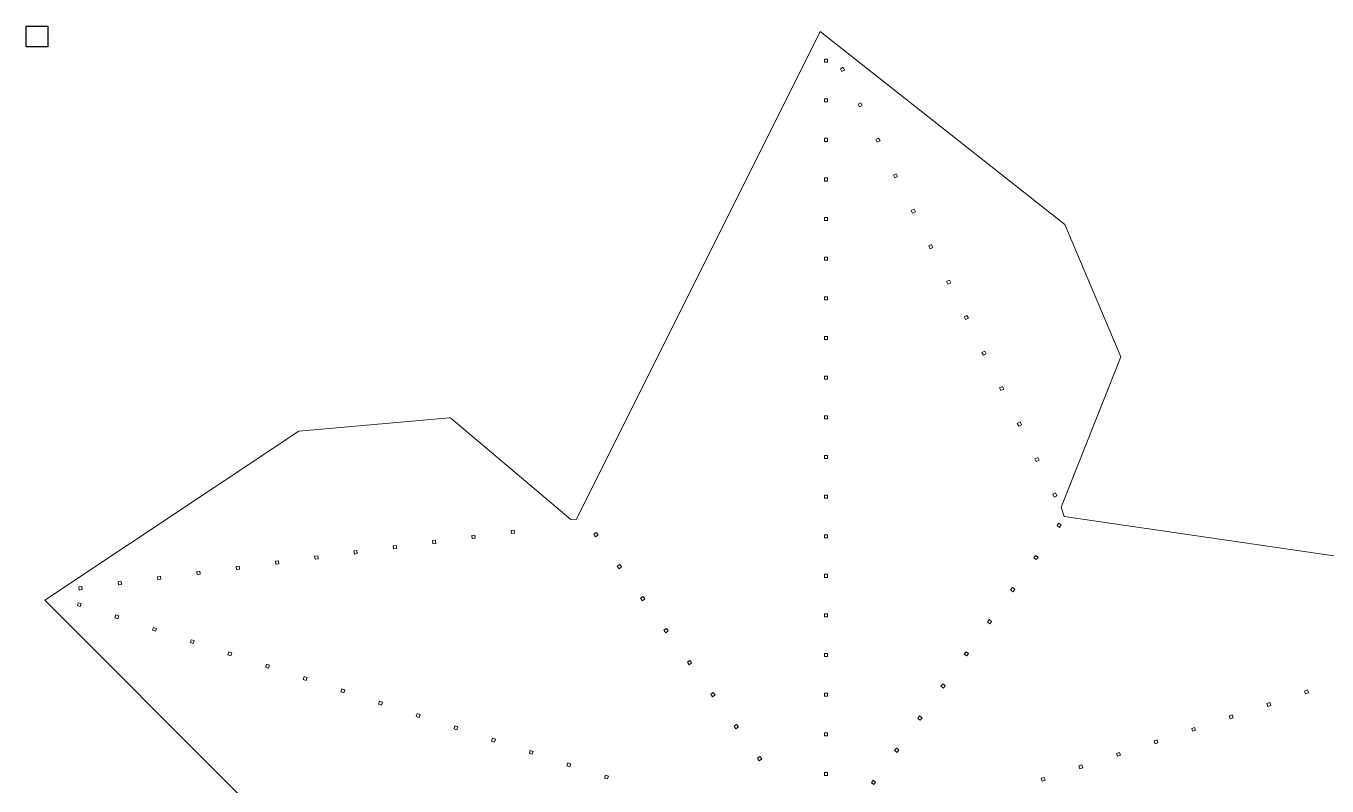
# Model space of a CAD drawing. Header units: centimetres. Extents: x -12.5 to 12.3, y -8.9 to 9.
# Drawn here: x -12.51 to -1.22, y 2.4 to 8.99 of the extents above; entities that cross this region are included whole.
import ezdxf

# ---------------------------------------------------------------- set-up
doc = ezdxf.new("R2010")
doc.units = ezdxf.units.CM
doc.header["$MEASUREMENT"] = 0
doc.header["$XCLIPFRAME"] = 0
doc.layers.add('Layer 1', color=7, linetype='Continuous')
picture_1 = doc.add_image_def('image1.jpg', size_in_pixel=(975, 937))

msp = doc.modelspace()

# ---------------------------------------------------------------- linework, layer by layer
at = {"layer": 'Layer 1', "lineweight": 20}
for points, knots in [([(-5.61609, 8.94336), (-5.61609, 8.94336), (-7.73028, 4.71168), (-7.73028, 4.71168), (-7.73028, 4.71168), (-7.73028, 4.71168), (-7.77989, 4.70755), (-7.77989, 4.70755), (-7.77989, 4.70755), (-7.77989, 4.70755), (-8.82086, 5.58894), (-8.82086, 5.58894), (-8.82086, 5.58894), (-8.82086, 5.58894), (-8.82582, 5.59225), (-8.82582, 5.59225), (-8.82582, 5.59225), (-8.82582, 5.59225), (-8.83161, 5.59225), (-8.83161, 5.59225), (-8.83161, 5.59225), (-8.83161, 5.59225), (-10.1413, 5.47567), (-10.1413, 5.47567), (-10.1413, 5.47567), (-10.1413, 5.47567), (-12.34396, 4.00723), (-12.34396, 4.00723), (-12.34396, 4.00723), (-12.34396, 4.00723), (-9.01517, 0.67265), (-9.01517, 0.67265), (-9.01517, 0.67265), (-9.01517, 0.67265), (-9.03005, 0.5726), (-9.03005, 0.5726), (-9.03005, 0.5726), (-9.03005, 0.5726), (-10.28599, -0.25588), (-10.28599, -0.25588), (-10.28599, -0.25588), (-10.28599, -0.25588), (-10.56546, -1.44899), (-10.56546, -1.44899), (-10.56546, -1.44899), (-10.56546, -1.44899), (-9.85439, -4.0725), (-9.85439, -4.0725), (-9.85439, -4.0725), (-9.85439, -4.0725), (-5.6161, -1.73673), (-5.6161, -1.73673), (-5.6161, -1.73673), (-5.6161, -1.73673), (-5.48712, -1.79378), (-5.48712, -1.79378), (-5.48712, -1.79378), (-5.48712, -1.79378), (-5.51854, -1.83926), (-5.51854, -1.83926), (-5.51854, -1.83926), (-5.51854, -1.83926), (-5.1506, -3.22088), (-5.1506, -3.22088), (-5.1506, -3.22088), (-5.1506, -3.22088), (-5.14812, -3.22584), (-5.14812, -3.22584), (-5.14812, -3.22584), (-5.14812, -3.22584), (-5.14316, -3.22915), (-5.14316, -3.22915), (-5.14316, -3.22915), (-5.14316, -3.22915), (-4.12121, -3.88151), (-4.12121, -3.88151), (-4.12121, -3.88151), (-4.12121, -3.88151), (-1.34805, -3.98734), (-1.34805, -3.98734), (-1.34805, -3.98734), (-1.34805, -3.98734), (-2.17487, 0.69578), (-2.17487, 0.69578), (-2.17487, 0.69578), (-2.17487, 0.69578), (-2.13849, 0.74291), (-2.13849, 0.74291), (-2.13849, 0.74291), (-2.13849, 0.74291), (-0.68659, 0.65775), (-0.68659, 0.65775), (-0.68659, 0.65775), (-0.68659, 0.65775), (0.20969, 1.47217), (0.20969, 1.47217), (0.20969, 1.47217), (0.20969, 1.47217), (1.2027, 4.0502), (1.2027, 4.0502), (1.2027, 4.0502), (1.2027, 4.0502), (-3.49862, 4.73564), (-3.49862, 4.73564), (-3.49862, 4.73564), (-3.49862, 4.73564), (-3.52508, 4.81502), (-3.52508, 4.81502), (-3.52508, 4.81502), (-3.52508, 4.81502), (-3.00501, 6.1214), (-3.00501, 6.1214), (-3.00501, 6.1214), (-3.00501, 6.1214), (-3.49201, 7.2682), (-3.49201, 7.2682), (-3.49201, 7.2682), (-3.49201, 7.2682), (-5.61612, 8.94334), (-5.61612, 8.94334), (-5.61612, 8.94334), (-5.61612, 8.94334), (-5.61609, 8.94336), (-5.61609, 8.94336)], [0, 0, 0, 0, 0.03125, 0.03125, 0.03125, 0.03125, 0.0625, 0.0625, 0.0625, 0.0625, 0.09375, 0.09375, 0.09375, 0.09375, 0.125, 0.125, 0.125, 0.125, 0.15625, 0.15625, 0.15625, 0.15625, 0.1875, 0.1875, 0.1875, 0.1875, 0.21875, 0.21875, 0.21875, 0.21875, 0.25, 0.25, 0.25, 0.25, 0.28125, 0.28125, 0.28125, 0.28125, 0.3125, 0.3125, 0.3125, 0.3125, 0.34375, 0.34375, 0.34375, 0.34375, 0.375, 0.375, 0.375, 0.375, 0.40625, 0.40625, 0.40625, 0.40625, 0.4375, 0.4375, 0.4375, 0.4375, 0.46875, 0.46875, 0.46875, 0.46875, 0.5, 0.5, 0.5, 0.5, 0.53125, 0.53125, 0.53125, 0.53125, 0.5625, 0.5625, 0.5625, 0.5625, 0.59375, 0.59375, 0.59375, 0.59375, 0.625, 0.625, 0.625, 0.625, 0.65625, 0.65625, 0.65625, 0.65625, 0.6875, 0.6875, 0.6875, 0.6875, 0.71875, 0.71875, 0.71875, 0.71875, 0.75, 0.75, 0.75, 0.75, 0.78125, 0.78125, 0.78125, 0.78125, 0.8125, 0.8125, 0.8125, 0.8125, 0.84375, 0.84375, 0.84375, 0.84375, 0.875, 0.875, 0.875, 0.875, 0.90625, 0.90625, 0.90625, 0.90625, 0.9375, 0.9375, 0.9375, 0.9375, 1, 1, 1, 1]), ([(-5.57888, 8.70441), (-5.57888, 8.70441), (-5.55242, 8.70441), (-5.55242, 8.70441), (-5.55242, 8.70441), (-5.55242, 8.70441), (-5.55242, 8.67795), (-5.55242, 8.67795), (-5.55242, 8.67795), (-5.55242, 8.67795), (-5.57888, 8.67795), (-5.57888, 8.67795), (-5.57888, 8.67795), (-5.57888, 8.67795), (-5.57888, 8.70441), (-5.57888, 8.70441)], [0, 0, 0, 0, 0.2, 0.2, 0.2, 0.2, 0.4, 0.4, 0.4, 0.4, 0.6, 0.6, 0.6, 0.6, 1, 1, 1, 1]), ([(-5.41517, 8.63331), (-5.41517, 8.63331), (-5.40359, 8.60933), (-5.40359, 8.60933), (-5.40359, 8.60933), (-5.40359, 8.60933), (-5.42674, 8.59775), (-5.42674, 8.59775), (-5.42674, 8.59775), (-5.42674, 8.59775), (-5.43832, 8.6209), (-5.43832, 8.6209), (-5.43832, 8.6209), (-5.43832, 8.6209), (-5.41517, 8.6333), (-5.41517, 8.6333), (-5.41517, 8.6333), (-5.41517, 8.6333), (-5.41517, 8.63331), (-5.41517, 8.63331)], [0, 0, 0, 0, 0.16666667, 0.16666667, 0.16666667, 0.16666667, 0.33333333, 0.33333333, 0.33333333, 0.33333333, 0.5, 0.5, 0.5, 0.5, 0.66666667, 0.66666667, 0.66666667, 0.66666667, 1, 1, 1, 1]), ([(-5.57888, 8.36045), (-5.57888, 8.36045), (-5.55242, 8.36045), (-5.55242, 8.36045), (-5.55242, 8.36045), (-5.55242, 8.36045), (-5.55242, 8.33399), (-5.55242, 8.33399), (-5.55242, 8.33399), (-5.55242, 8.33399), (-5.57888, 8.33399), (-5.57888, 8.33399), (-5.57888, 8.33399), (-5.57888, 8.33399), (-5.57888, 8.36045), (-5.57888, 8.36045)], [0, 0, 0, 0, 0.2, 0.2, 0.2, 0.2, 0.4, 0.4, 0.4, 0.4, 0.6, 0.6, 0.6, 0.6, 1, 1, 1, 1]), ([(-5.26138, 8.3249), (-5.26138, 8.3249), (-5.2498, 8.30175), (-5.2498, 8.30175), (-5.2498, 8.30175), (-5.2498, 8.30175), (-5.27378, 8.28935), (-5.27378, 8.28935), (-5.27378, 8.28935), (-5.27378, 8.28935), (-5.28536, 8.31333), (-5.28536, 8.31333), (-5.28536, 8.31333), (-5.28536, 8.31333), (-5.26138, 8.32491), (-5.26138, 8.32491), (-5.26138, 8.32491), (-5.26138, 8.32491), (-5.26138, 8.3249), (-5.26138, 8.3249)], [0, 0, 0, 0, 0.16666667, 0.16666667, 0.16666667, 0.16666667, 0.33333333, 0.33333333, 0.33333333, 0.33333333, 0.5, 0.5, 0.5, 0.5, 0.66666667, 0.66666667, 0.66666667, 0.66666667, 1, 1, 1, 1]), ([(-5.57888, 8.0165), (-5.57888, 8.0165), (-5.55242, 8.0165), (-5.55242, 8.0165), (-5.55242, 8.0165), (-5.55242, 8.0165), (-5.55242, 7.99004), (-5.55242, 7.99004), (-5.55242, 7.99004), (-5.55242, 7.99004), (-5.57888, 7.99004), (-5.57888, 7.99004), (-5.57888, 7.99004), (-5.57888, 7.99004), (-5.57888, 8.0165), (-5.57888, 8.0165)], [0, 0, 0, 0, 0.2, 0.2, 0.2, 0.2, 0.4, 0.4, 0.4, 0.4, 0.6, 0.6, 0.6, 0.6, 1, 1, 1, 1]), ([(-5.10842, 8.01732), (-5.10842, 8.01732), (-5.09602, 7.99334), (-5.09602, 7.99334), (-5.09602, 7.99334), (-5.09602, 7.99334), (-5.12, 7.98176), (-5.12, 7.98176), (-5.12, 7.98176), (-5.12, 7.98176), (-5.13158, 8.00574), (-5.13158, 8.00574), (-5.13158, 8.00574), (-5.13158, 8.00574), (-5.10843, 8.01732), (-5.10843, 8.01732), (-5.10843, 8.01732), (-5.10843, 8.01732), (-5.10842, 8.01732), (-5.10842, 8.01732)], [0, 0, 0, 0, 0.16666667, 0.16666667, 0.16666667, 0.16666667, 0.33333333, 0.33333333, 0.33333333, 0.33333333, 0.5, 0.5, 0.5, 0.5, 0.66666667, 0.66666667, 0.66666667, 0.66666667, 1, 1, 1, 1]), ([(-4.95463, 7.70974), (-4.95463, 7.70974), (-4.94305, 7.68576), (-4.94305, 7.68576), (-4.94305, 7.68576), (-4.94305, 7.68576), (-4.9662, 7.67418), (-4.9662, 7.67418), (-4.9662, 7.67418), (-4.9662, 7.67418), (-4.9786, 7.69733), (-4.9786, 7.69733), (-4.9786, 7.69733), (-4.9786, 7.69733), (-4.95462, 7.70973), (-4.95462, 7.70973), (-4.95462, 7.70973), (-4.95462, 7.70973), (-4.95463, 7.70974), (-4.95463, 7.70974)], [0, 0, 0, 0, 0.16666667, 0.16666667, 0.16666667, 0.16666667, 0.33333333, 0.33333333, 0.33333333, 0.33333333, 0.5, 0.5, 0.5, 0.5, 0.66666667, 0.66666667, 0.66666667, 0.66666667, 1, 1, 1, 1]), ([(-5.57888, 7.67254), (-5.57888, 7.67254), (-5.55242, 7.67254), (-5.55242, 7.67254), (-5.55242, 7.67254), (-5.55242, 7.67254), (-5.55242, 7.64608), (-5.55242, 7.64608), (-5.55242, 7.64608), (-5.55242, 7.64608), (-5.57888, 7.64608), (-5.57888, 7.64608), (-5.57888, 7.64608), (-5.57888, 7.64608), (-5.57888, 7.67254), (-5.57888, 7.67254)], [0, 0, 0, 0, 0.2, 0.2, 0.2, 0.2, 0.4, 0.4, 0.4, 0.4, 0.6, 0.6, 0.6, 0.6, 1, 1, 1, 1]), ([(-4.80084, 7.40134), (-4.80084, 7.40134), (-4.78926, 7.37819), (-4.78926, 7.37819), (-4.78926, 7.37819), (-4.78926, 7.37819), (-4.81324, 7.36579), (-4.81324, 7.36579), (-4.81324, 7.36579), (-4.81324, 7.36579), (-4.82482, 7.38977), (-4.82482, 7.38977), (-4.82482, 7.38977), (-4.82482, 7.38977), (-4.80084, 7.40135), (-4.80084, 7.40135), (-4.80084, 7.40135), (-4.80084, 7.40135), (-4.80084, 7.40134), (-4.80084, 7.40134)], [0, 0, 0, 0, 0.16666667, 0.16666667, 0.16666667, 0.16666667, 0.33333333, 0.33333333, 0.33333333, 0.33333333, 0.5, 0.5, 0.5, 0.5, 0.66666667, 0.66666667, 0.66666667, 0.66666667, 1, 1, 1, 1]), ([(-5.57888, 7.32858), (-5.57888, 7.32858), (-5.55242, 7.32858), (-5.55242, 7.32858), (-5.55242, 7.32858), (-5.55242, 7.32858), (-5.55242, 7.30212), (-5.55242, 7.30212), (-5.55242, 7.30212), (-5.55242, 7.30212), (-5.57888, 7.30212), (-5.57888, 7.30212), (-5.57888, 7.30212), (-5.57888, 7.30212), (-5.57888, 7.32858), (-5.57888, 7.32858)], [0, 0, 0, 0, 0.2, 0.2, 0.2, 0.2, 0.4, 0.4, 0.4, 0.4, 0.6, 0.6, 0.6, 0.6, 1, 1, 1, 1]), ([(-4.64788, 7.09376), (-4.64788, 7.09376), (-4.6363, 7.06978), (-4.6363, 7.06978), (-4.6363, 7.06978), (-4.6363, 7.06978), (-4.65945, 7.0582), (-4.65945, 7.0582), (-4.65945, 7.0582), (-4.65945, 7.0582), (-4.67103, 7.08218), (-4.67103, 7.08218), (-4.67103, 7.08218), (-4.67103, 7.08218), (-4.64788, 7.09376), (-4.64788, 7.09376)], [0, 0, 0, 0, 0.2, 0.2, 0.2, 0.2, 0.4, 0.4, 0.4, 0.4, 0.6, 0.6, 0.6, 0.6, 1, 1, 1, 1]), ([(-5.57888, 6.98462), (-5.57888, 6.98462), (-5.55242, 6.98462), (-5.55242, 6.98462), (-5.55242, 6.98462), (-5.55242, 6.98462), (-5.55242, 6.95816), (-5.55242, 6.95816), (-5.55242, 6.95816), (-5.55242, 6.95816), (-5.57888, 6.95816), (-5.57888, 6.95816), (-5.57888, 6.95816), (-5.57888, 6.95816), (-5.57888, 6.98462), (-5.57888, 6.98462)], [0, 0, 0, 0, 0.2, 0.2, 0.2, 0.2, 0.4, 0.4, 0.4, 0.4, 0.6, 0.6, 0.6, 0.6, 1, 1, 1, 1]), ([(-4.49409, 6.78618), (-4.49409, 6.78618), (-4.48251, 6.7622), (-4.48251, 6.7622), (-4.48251, 6.7622), (-4.48251, 6.7622), (-4.50649, 6.75062), (-4.50649, 6.75062), (-4.50649, 6.75062), (-4.50649, 6.75062), (-4.51807, 6.77377), (-4.51807, 6.77377), (-4.51807, 6.77377), (-4.51807, 6.77377), (-4.49409, 6.78617), (-4.49409, 6.78617), (-4.49409, 6.78617), (-4.49409, 6.78617), (-4.49409, 6.78618), (-4.49409, 6.78618)], [0, 0, 0, 0, 0.16666667, 0.16666667, 0.16666667, 0.16666667, 0.33333333, 0.33333333, 0.33333333, 0.33333333, 0.5, 0.5, 0.5, 0.5, 0.66666667, 0.66666667, 0.66666667, 0.66666667, 1, 1, 1, 1]), ([(-5.57888, 6.64066), (-5.57888, 6.64066), (-5.55242, 6.64066), (-5.55242, 6.64066), (-5.55242, 6.64066), (-5.55242, 6.64066), (-5.55242, 6.6142), (-5.55242, 6.6142), (-5.55242, 6.6142), (-5.55242, 6.6142), (-5.57888, 6.6142), (-5.57888, 6.6142), (-5.57888, 6.6142), (-5.57888, 6.6142), (-5.57888, 6.64066), (-5.57888, 6.64066)], [0, 0, 0, 0, 0.2, 0.2, 0.2, 0.2, 0.4, 0.4, 0.4, 0.4, 0.6, 0.6, 0.6, 0.6, 1, 1, 1, 1]), ([(-4.34112, 6.47778), (-4.34112, 6.47778), (-4.32872, 6.45463), (-4.32872, 6.45463), (-4.32872, 6.45463), (-4.32872, 6.45463), (-4.3527, 6.44305), (-4.3527, 6.44305), (-4.3527, 6.44305), (-4.3527, 6.44305), (-4.36428, 6.4662), (-4.36428, 6.4662), (-4.36428, 6.4662), (-4.36428, 6.4662), (-4.34113, 6.47778), (-4.34113, 6.47778), (-4.34113, 6.47778), (-4.34113, 6.47778), (-4.34112, 6.47778), (-4.34112, 6.47778)], [0, 0, 0, 0, 0.16666667, 0.16666667, 0.16666667, 0.16666667, 0.33333333, 0.33333333, 0.33333333, 0.33333333, 0.5, 0.5, 0.5, 0.5, 0.66666667, 0.66666667, 0.66666667, 0.66666667, 1, 1, 1, 1]), ([(-5.57888, 6.2967), (-5.57888, 6.2967), (-5.55242, 6.2967), (-5.55242, 6.2967), (-5.55242, 6.2967), (-5.55242, 6.2967), (-5.55242, 6.27024), (-5.55242, 6.27024), (-5.55242, 6.27024), (-5.55242, 6.27024), (-5.57888, 6.27024), (-5.57888, 6.27024), (-5.57888, 6.27024), (-5.57888, 6.27024), (-5.57888, 6.2967), (-5.57888, 6.2967)], [0, 0, 0, 0, 0.2, 0.2, 0.2, 0.2, 0.4, 0.4, 0.4, 0.4, 0.6, 0.6, 0.6, 0.6, 1, 1, 1, 1]), ([(-4.18734, 6.1702), (-4.18734, 6.1702), (-4.17576, 6.14622), (-4.17576, 6.14622), (-4.17576, 6.14622), (-4.17576, 6.14622), (-4.19891, 6.13464), (-4.19891, 6.13464), (-4.19891, 6.13464), (-4.19891, 6.13464), (-4.21131, 6.15862), (-4.21131, 6.15862), (-4.21131, 6.15862), (-4.21131, 6.15862), (-4.18733, 6.1702), (-4.18733, 6.1702), (-4.18733, 6.1702), (-4.18733, 6.1702), (-4.18734, 6.1702), (-4.18734, 6.1702)], [0, 0, 0, 0, 0.16666667, 0.16666667, 0.16666667, 0.16666667, 0.33333333, 0.33333333, 0.33333333, 0.33333333, 0.5, 0.5, 0.5, 0.5, 0.66666667, 0.66666667, 0.66666667, 0.66666667, 1, 1, 1, 1]), ([(-5.57888, 5.95275), (-5.57888, 5.95275), (-5.55242, 5.95275), (-5.55242, 5.95275), (-5.55242, 5.95275), (-5.55242, 5.95275), (-5.55242, 5.92629), (-5.55242, 5.92629), (-5.55242, 5.92629), (-5.55242, 5.92629), (-5.57888, 5.92629), (-5.57888, 5.92629), (-5.57888, 5.92629), (-5.57888, 5.92629), (-5.57888, 5.95275), (-5.57888, 5.95275)], [0, 0, 0, 0, 0.2, 0.2, 0.2, 0.2, 0.4, 0.4, 0.4, 0.4, 0.6, 0.6, 0.6, 0.6, 1, 1, 1, 1]), ([(-4.03355, 5.86262), (-4.03355, 5.86262), (-4.02197, 5.83864), (-4.02197, 5.83864), (-4.02197, 5.83864), (-4.02197, 5.83864), (-4.04595, 5.82706), (-4.04595, 5.82706), (-4.04595, 5.82706), (-4.04595, 5.82706), (-4.05753, 5.85104), (-4.05753, 5.85104), (-4.05753, 5.85104), (-4.05753, 5.85104), (-4.03355, 5.86262), (-4.03355, 5.86262)], [0, 0, 0, 0, 0.2, 0.2, 0.2, 0.2, 0.4, 0.4, 0.4, 0.4, 0.6, 0.6, 0.6, 0.6, 1, 1, 1, 1]), ([(-5.57888, 5.60879), (-5.57888, 5.60879), (-5.55242, 5.60879), (-5.55242, 5.60879), (-5.55242, 5.60879), (-5.55242, 5.60879), (-5.55242, 5.58233), (-5.55242, 5.58233), (-5.55242, 5.58233), (-5.55242, 5.58233), (-5.57888, 5.58233), (-5.57888, 5.58233), (-5.57888, 5.58233), (-5.57888, 5.58233), (-5.57888, 5.60879), (-5.57888, 5.60879)], [0, 0, 0, 0, 0.2, 0.2, 0.2, 0.2, 0.4, 0.4, 0.4, 0.4, 0.6, 0.6, 0.6, 0.6, 1, 1, 1, 1]), ([(-3.88058, 5.55504), (-3.88058, 5.55504), (-3.869, 5.53106), (-3.869, 5.53106), (-3.869, 5.53106), (-3.869, 5.53106), (-3.89215, 5.51948), (-3.89215, 5.51948), (-3.89215, 5.51948), (-3.89215, 5.51948), (-3.90455, 5.54263), (-3.90455, 5.54263), (-3.90455, 5.54263), (-3.90455, 5.54263), (-3.88057, 5.55503), (-3.88057, 5.55503), (-3.88057, 5.55503), (-3.88057, 5.55503), (-3.88058, 5.55504), (-3.88058, 5.55504)], [0, 0, 0, 0, 0.16666667, 0.16666667, 0.16666667, 0.16666667, 0.33333333, 0.33333333, 0.33333333, 0.33333333, 0.5, 0.5, 0.5, 0.5, 0.66666667, 0.66666667, 0.66666667, 0.66666667, 1, 1, 1, 1]), ([(-5.57888, 5.26483), (-5.57888, 5.26483), (-5.55242, 5.26483), (-5.55242, 5.26483), (-5.55242, 5.26483), (-5.55242, 5.26483), (-5.55242, 5.23837), (-5.55242, 5.23837), (-5.55242, 5.23837), (-5.55242, 5.23837), (-5.57888, 5.23837), (-5.57888, 5.23837), (-5.57888, 5.23837), (-5.57888, 5.23837), (-5.57888, 5.26483), (-5.57888, 5.26483)], [0, 0, 0, 0, 0.2, 0.2, 0.2, 0.2, 0.4, 0.4, 0.4, 0.4, 0.6, 0.6, 0.6, 0.6, 1, 1, 1, 1]), ([(-3.7268, 5.24664), (-3.7268, 5.24664), (-3.71522, 5.22349), (-3.71522, 5.22349), (-3.71522, 5.22349), (-3.71522, 5.22349), (-3.7392, 5.21109), (-3.7392, 5.21109), (-3.7392, 5.21109), (-3.7392, 5.21109), (-3.75078, 5.23507), (-3.75078, 5.23507), (-3.75078, 5.23507), (-3.75078, 5.23507), (-3.7268, 5.24665), (-3.7268, 5.24665), (-3.7268, 5.24665), (-3.7268, 5.24665), (-3.7268, 5.24664), (-3.7268, 5.24664)], [0, 0, 0, 0, 0.16666667, 0.16666667, 0.16666667, 0.16666667, 0.33333333, 0.33333333, 0.33333333, 0.33333333, 0.5, 0.5, 0.5, 0.5, 0.66666667, 0.66666667, 0.66666667, 0.66666667, 1, 1, 1, 1]), ([(-5.57888, 4.92087), (-5.57888, 4.92087), (-5.55242, 4.92087), (-5.55242, 4.92087), (-5.55242, 4.92087), (-5.55242, 4.92087), (-5.55242, 4.89441), (-5.55242, 4.89441), (-5.55242, 4.89441), (-5.55242, 4.89441), (-5.57888, 4.89441), (-5.57888, 4.89441), (-5.57888, 4.89441), (-5.57888, 4.89441), (-5.57888, 4.92087), (-5.57888, 4.92087)], [0, 0, 0, 0, 0.2, 0.2, 0.2, 0.2, 0.4, 0.4, 0.4, 0.4, 0.6, 0.6, 0.6, 0.6, 1, 1, 1, 1]), ([(-3.57383, 4.93906), (-3.57383, 4.93906), (-3.56143, 4.91508), (-3.56143, 4.91508), (-3.56143, 4.91508), (-3.56143, 4.91508), (-3.58541, 4.9035), (-3.58541, 4.9035), (-3.58541, 4.9035), (-3.58541, 4.9035), (-3.59699, 4.92748), (-3.59699, 4.92748), (-3.59699, 4.92748), (-3.59699, 4.92748), (-3.57384, 4.93906), (-3.57384, 4.93906), (-3.57384, 4.93906), (-3.57384, 4.93906), (-3.57383, 4.93906), (-3.57383, 4.93906)], [0, 0, 0, 0, 0.16666667, 0.16666667, 0.16666667, 0.16666667, 0.33333333, 0.33333333, 0.33333333, 0.33333333, 0.5, 0.5, 0.5, 0.5, 0.66666667, 0.66666667, 0.66666667, 0.66666667, 1, 1, 1, 1]), ([(-3.54407, 4.67613), (-3.54407, 4.67613), (-3.52257, 4.66125), (-3.52257, 4.66125), (-3.52257, 4.66125), (-3.52257, 4.66125), (-3.53828, 4.63975), (-3.53828, 4.63975), (-3.53828, 4.63975), (-3.53828, 4.63975), (-3.55978, 4.65546), (-3.55978, 4.65546), (-3.55978, 4.65546), (-3.55978, 4.65546), (-3.54407, 4.67613), (-3.54407, 4.67613)], [0, 0, 0, 0, 0.2, 0.2, 0.2, 0.2, 0.4, 0.4, 0.4, 0.4, 0.6, 0.6, 0.6, 0.6, 1, 1, 1, 1]), ([(-8.95397, 4.52813), (-8.95397, 4.52813), (-8.95066, 4.50167), (-8.95066, 4.50167), (-8.95066, 4.50167), (-8.95066, 4.50167), (-8.97629, 4.49836), (-8.97629, 4.49836), (-8.97629, 4.49836), (-8.97629, 4.49836), (-8.9796, 4.52482), (-8.9796, 4.52482), (-8.9796, 4.52482), (-8.9796, 4.52482), (-8.95397, 4.52813), (-8.95397, 4.52813)], [0, 0, 0, 0, 0.2, 0.2, 0.2, 0.2, 0.4, 0.4, 0.4, 0.4, 0.6, 0.6, 0.6, 0.6, 1, 1, 1, 1]), ([(-8.61249, 4.57278), (-8.61249, 4.57278), (-8.60918, 4.54632), (-8.60918, 4.54632), (-8.60918, 4.54632), (-8.60918, 4.54632), (-8.63564, 4.54301), (-8.63564, 4.54301), (-8.63564, 4.54301), (-8.63564, 4.54301), (-8.63895, 4.56947), (-8.63895, 4.56947), (-8.63895, 4.56947), (-8.63895, 4.56947), (-8.61249, 4.57278), (-8.61249, 4.57278)], [0, 0, 0, 0, 0.2, 0.2, 0.2, 0.2, 0.4, 0.4, 0.4, 0.4, 0.6, 0.6, 0.6, 0.6, 1, 1, 1, 1]), ([(-8.27184, 4.61743), (-8.27184, 4.61743), (-8.26853, 4.59097), (-8.26853, 4.59097), (-8.26853, 4.59097), (-8.26853, 4.59097), (-8.29416, 4.58766), (-8.29416, 4.58766), (-8.29416, 4.58766), (-8.29416, 4.58766), (-8.29747, 4.61412), (-8.29747, 4.61412), (-8.29747, 4.61412), (-8.29747, 4.61412), (-8.27184, 4.61743), (-8.27184, 4.61743)], [0, 0, 0, 0, 0.2, 0.2, 0.2, 0.2, 0.4, 0.4, 0.4, 0.4, 0.6, 0.6, 0.6, 0.6, 1, 1, 1, 1]), ([(-7.55829, 4.59676), (-7.55829, 4.59676), (-7.54258, 4.57526), (-7.54258, 4.57526), (-7.54258, 4.57526), (-7.54258, 4.57526), (-7.56408, 4.55955), (-7.56408, 4.55955), (-7.56408, 4.55955), (-7.56408, 4.55955), (-7.57979, 4.58105), (-7.57979, 4.58105), (-7.57979, 4.58105), (-7.57979, 4.58105), (-7.55829, 4.59676), (-7.55829, 4.59676)], [0, 0, 0, 0, 0.2, 0.2, 0.2, 0.2, 0.4, 0.4, 0.4, 0.4, 0.6, 0.6, 0.6, 0.6, 1, 1, 1, 1]), ([(-5.57888, 4.57691), (-5.57888, 4.57691), (-5.55242, 4.57691), (-5.55242, 4.57691), (-5.55242, 4.57691), (-5.55242, 4.57691), (-5.55242, 4.55045), (-5.55242, 4.55045), (-5.55242, 4.55045), (-5.55242, 4.55045), (-5.57888, 4.55045), (-5.57888, 4.55045), (-5.57888, 4.55045), (-5.57888, 4.55045), (-5.57888, 4.57691), (-5.57888, 4.57691)], [0, 0, 0, 0, 0.2, 0.2, 0.2, 0.2, 0.4, 0.4, 0.4, 0.4, 0.6, 0.6, 0.6, 0.6, 1, 1, 1, 1]), ([(-9.6361, 4.43883), (-9.6361, 4.43883), (-9.63279, 4.41237), (-9.63279, 4.41237), (-9.63279, 4.41237), (-9.63279, 4.41237), (-9.65842, 4.40906), (-9.65842, 4.40906), (-9.65842, 4.40906), (-9.65842, 4.40906), (-9.66173, 4.43552), (-9.66173, 4.43552), (-9.66173, 4.43552), (-9.66173, 4.43552), (-9.6361, 4.43883), (-9.6361, 4.43883)], [0, 0, 0, 0, 0.2, 0.2, 0.2, 0.2, 0.4, 0.4, 0.4, 0.4, 0.6, 0.6, 0.6, 0.6, 1, 1, 1, 1]), ([(-9.29462, 4.48348), (-9.29462, 4.48348), (-9.29131, 4.45702), (-9.29131, 4.45702), (-9.29131, 4.45702), (-9.29131, 4.45702), (-9.31777, 4.45371), (-9.31777, 4.45371), (-9.31777, 4.45371), (-9.31777, 4.45371), (-9.32108, 4.48017), (-9.32108, 4.48017), (-9.32108, 4.48017), (-9.32108, 4.48017), (-9.29462, 4.48348), (-9.29462, 4.48348)], [0, 0, 0, 0, 0.2, 0.2, 0.2, 0.2, 0.4, 0.4, 0.4, 0.4, 0.6, 0.6, 0.6, 0.6, 1, 1, 1, 1]), ([(-10.65888, 4.30489), (-10.65888, 4.30489), (-10.65557, 4.27843), (-10.65557, 4.27843), (-10.65557, 4.27843), (-10.65557, 4.27843), (-10.68203, 4.27512), (-10.68203, 4.27512), (-10.68203, 4.27512), (-10.68203, 4.27512), (-10.68534, 4.30158), (-10.68534, 4.30158), (-10.68534, 4.30158), (-10.68534, 4.30158), (-10.65888, 4.30489), (-10.65888, 4.30489)], [0, 0, 0, 0, 0.2, 0.2, 0.2, 0.2, 0.4, 0.4, 0.4, 0.4, 0.6, 0.6, 0.6, 0.6, 1, 1, 1, 1]), ([(-10.31823, 4.34954), (-10.31823, 4.34954), (-10.3141, 4.32308), (-10.3141, 4.32308), (-10.3141, 4.32308), (-10.3141, 4.32308), (-10.34056, 4.31977), (-10.34056, 4.31977), (-10.34056, 4.31977), (-10.34056, 4.31977), (-10.34387, 4.34623), (-10.34387, 4.34623), (-10.34387, 4.34623), (-10.34387, 4.34623), (-10.31824, 4.34954), (-10.31824, 4.34954), (-10.31824, 4.34954), (-10.31824, 4.34954), (-10.31823, 4.34954), (-10.31823, 4.34954)], [0, 0, 0, 0, 0.16666667, 0.16666667, 0.16666667, 0.16666667, 0.33333333, 0.33333333, 0.33333333, 0.33333333, 0.5, 0.5, 0.5, 0.5, 0.66666667, 0.66666667, 0.66666667, 0.66666667, 1, 1, 1, 1]), ([(-9.97675, 4.39418), (-9.97675, 4.39418), (-9.97344, 4.36772), (-9.97344, 4.36772), (-9.97344, 4.36772), (-9.97344, 4.36772), (-9.9999, 4.36441), (-9.9999, 4.36441), (-9.9999, 4.36441), (-9.9999, 4.36441), (-10.00321, 4.39087), (-10.00321, 4.39087), (-10.00321, 4.39087), (-10.00321, 4.39087), (-9.97675, 4.39418), (-9.97675, 4.39418)], [0, 0, 0, 0, 0.2, 0.2, 0.2, 0.2, 0.4, 0.4, 0.4, 0.4, 0.6, 0.6, 0.6, 0.6, 1, 1, 1, 1]), ([(-7.35572, 4.31894), (-7.35572, 4.31894), (-7.34001, 4.29744), (-7.34001, 4.29744), (-7.34001, 4.29744), (-7.34001, 4.29744), (-7.36151, 4.28173), (-7.36151, 4.28173), (-7.36151, 4.28173), (-7.36151, 4.28173), (-7.37639, 4.30323), (-7.37639, 4.30323), (-7.37639, 4.30323), (-7.37639, 4.30323), (-7.35572, 4.31894), (-7.35572, 4.31894)], [0, 0, 0, 0, 0.2, 0.2, 0.2, 0.2, 0.4, 0.4, 0.4, 0.4, 0.6, 0.6, 0.6, 0.6, 1, 1, 1, 1]), ([(-3.74499, 4.39749), (-3.74499, 4.39749), (-3.72349, 4.38261), (-3.72349, 4.38261), (-3.72349, 4.38261), (-3.72349, 4.38261), (-3.7392, 4.36111), (-3.7392, 4.36111), (-3.7392, 4.36111), (-3.7392, 4.36111), (-3.7607, 4.37599), (-3.7607, 4.37599), (-3.7607, 4.37599), (-3.7607, 4.37599), (-3.74499, 4.39749), (-3.74499, 4.39749)], [0, 0, 0, 0, 0.2, 0.2, 0.2, 0.2, 0.4, 0.4, 0.4, 0.4, 0.6, 0.6, 0.6, 0.6, 1, 1, 1, 1]), ([(-11.34101, 4.21559), (-11.34101, 4.21559), (-11.3377, 4.18996), (-11.3377, 4.18996), (-11.3377, 4.18996), (-11.3377, 4.18996), (-11.36416, 4.18583), (-11.36416, 4.18583), (-11.36416, 4.18583), (-11.36416, 4.18583), (-11.36747, 4.21229), (-11.36747, 4.21229), (-11.36747, 4.21229), (-11.36747, 4.21229), (-11.34101, 4.2156), (-11.34101, 4.2156), (-11.34101, 4.2156), (-11.34101, 4.2156), (-11.34101, 4.21559), (-11.34101, 4.21559)], [0, 0, 0, 0, 0.16666667, 0.16666667, 0.16666667, 0.16666667, 0.33333333, 0.33333333, 0.33333333, 0.33333333, 0.5, 0.5, 0.5, 0.5, 0.66666667, 0.66666667, 0.66666667, 0.66666667, 1, 1, 1, 1]), ([(-11.00036, 4.26024), (-11.00036, 4.26024), (-10.99623, 4.23378), (-10.99623, 4.23378), (-10.99623, 4.23378), (-10.99623, 4.23378), (-11.02269, 4.23047), (-11.02269, 4.23047), (-11.02269, 4.23047), (-11.02269, 4.23047), (-11.026, 4.25693), (-11.026, 4.25693), (-11.026, 4.25693), (-11.026, 4.25693), (-11.00037, 4.26024), (-11.00037, 4.26024), (-11.00037, 4.26024), (-11.00037, 4.26024), (-11.00036, 4.26024), (-11.00036, 4.26024)], [0, 0, 0, 0, 0.16666667, 0.16666667, 0.16666667, 0.16666667, 0.33333333, 0.33333333, 0.33333333, 0.33333333, 0.5, 0.5, 0.5, 0.5, 0.66666667, 0.66666667, 0.66666667, 0.66666667, 1, 1, 1, 1]), ([(-5.57888, 4.23295), (-5.57888, 4.23295), (-5.55242, 4.23295), (-5.55242, 4.23295), (-5.55242, 4.23295), (-5.55242, 4.23295), (-5.55242, 4.20649), (-5.55242, 4.20649), (-5.55242, 4.20649), (-5.55242, 4.20649), (-5.57888, 4.20649), (-5.57888, 4.20649), (-5.57888, 4.20649), (-5.57888, 4.20649), (-5.57888, 4.23295), (-5.57888, 4.23295)], [0, 0, 0, 0, 0.2, 0.2, 0.2, 0.2, 0.4, 0.4, 0.4, 0.4, 0.6, 0.6, 0.6, 0.6, 1, 1, 1, 1]), ([(-12.02314, 4.12629), (-12.02314, 4.12629), (-12.01983, 4.10066), (-12.01983, 4.10066), (-12.01983, 4.10066), (-12.01983, 4.10066), (-12.04629, 4.09653), (-12.04629, 4.09653), (-12.04629, 4.09653), (-12.04629, 4.09653), (-12.0496, 4.12299), (-12.0496, 4.12299), (-12.0496, 4.12299), (-12.0496, 4.12299), (-12.02314, 4.1263), (-12.02314, 4.1263), (-12.02314, 4.1263), (-12.02314, 4.1263), (-12.02314, 4.12629), (-12.02314, 4.12629)], [0, 0, 0, 0, 0.16666667, 0.16666667, 0.16666667, 0.16666667, 0.33333333, 0.33333333, 0.33333333, 0.33333333, 0.5, 0.5, 0.5, 0.5, 0.66666667, 0.66666667, 0.66666667, 0.66666667, 1, 1, 1, 1]), ([(-11.68249, 4.17094), (-11.68249, 4.17094), (-11.67836, 4.14531), (-11.67836, 4.14531), (-11.67836, 4.14531), (-11.67836, 4.14531), (-11.70482, 4.14118), (-11.70482, 4.14118), (-11.70482, 4.14118), (-11.70482, 4.14118), (-11.70813, 4.16764), (-11.70813, 4.16764), (-11.70813, 4.16764), (-11.70813, 4.16764), (-11.6825, 4.17095), (-11.6825, 4.17095), (-11.6825, 4.17095), (-11.6825, 4.17095), (-11.68249, 4.17094), (-11.68249, 4.17094)], [0, 0, 0, 0, 0.16666667, 0.16666667, 0.16666667, 0.16666667, 0.33333333, 0.33333333, 0.33333333, 0.33333333, 0.5, 0.5, 0.5, 0.5, 0.66666667, 0.66666667, 0.66666667, 0.66666667, 1, 1, 1, 1]), ([(-3.94673, 4.11885), (-3.94673, 4.11885), (-3.92523, 4.10314), (-3.92523, 4.10314), (-3.92523, 4.10314), (-3.92523, 4.10314), (-3.94094, 4.08164), (-3.94094, 4.08164), (-3.94094, 4.08164), (-3.94094, 4.08164), (-3.96244, 4.09735), (-3.96244, 4.09735), (-3.96244, 4.09735), (-3.96244, 4.09735), (-3.94673, 4.11885), (-3.94673, 4.11885)], [0, 0, 0, 0, 0.2, 0.2, 0.2, 0.2, 0.4, 0.4, 0.4, 0.4, 0.6, 0.6, 0.6, 0.6, 1, 1, 1, 1]), ([(-12.05456, 3.98656), (-12.05456, 3.98656), (-12.02976, 3.97829), (-12.02976, 3.97829), (-12.02976, 3.97829), (-12.02976, 3.97829), (-12.03803, 3.95349), (-12.03803, 3.95349), (-12.03803, 3.95349), (-12.03803, 3.95349), (-12.06283, 3.96093), (-12.06283, 3.96093), (-12.06283, 3.96093), (-12.06283, 3.96093), (-12.05456, 3.98656), (-12.05456, 3.98656)], [0, 0, 0, 0, 0.2, 0.2, 0.2, 0.2, 0.4, 0.4, 0.4, 0.4, 0.6, 0.6, 0.6, 0.6, 1, 1, 1, 1]), ([(-7.15232, 4.04113), (-7.15232, 4.04113), (-7.13661, 4.01963), (-7.13661, 4.01963), (-7.13661, 4.01963), (-7.13661, 4.01963), (-7.15811, 4.00392), (-7.15811, 4.00392), (-7.15811, 4.00392), (-7.15811, 4.00392), (-7.17382, 4.02542), (-7.17382, 4.02542), (-7.17382, 4.02542), (-7.17382, 4.02542), (-7.15232, 4.04113), (-7.15232, 4.04113)], [0, 0, 0, 0, 0.2, 0.2, 0.2, 0.2, 0.4, 0.4, 0.4, 0.4, 0.6, 0.6, 0.6, 0.6, 1, 1, 1, 1]), ([(-11.72796, 3.8799), (-11.72796, 3.8799), (-11.70316, 3.87163), (-11.70316, 3.87163), (-11.70316, 3.87163), (-11.70316, 3.87163), (-11.71143, 3.846), (-11.71143, 3.846), (-11.71143, 3.846), (-11.71143, 3.846), (-11.73623, 3.85427), (-11.73623, 3.85427), (-11.73623, 3.85427), (-11.73623, 3.85427), (-11.72796, 3.8799), (-11.72796, 3.8799)], [0, 0, 0, 0, 0.2, 0.2, 0.2, 0.2, 0.4, 0.4, 0.4, 0.4, 0.6, 0.6, 0.6, 0.6, 1, 1, 1, 1]), ([(-5.57888, 3.889), (-5.57888, 3.889), (-5.55242, 3.889), (-5.55242, 3.889), (-5.55242, 3.889), (-5.55242, 3.889), (-5.55242, 3.86254), (-5.55242, 3.86254), (-5.55242, 3.86254), (-5.55242, 3.86254), (-5.57888, 3.86254), (-5.57888, 3.86254), (-5.57888, 3.86254), (-5.57888, 3.86254), (-5.57888, 3.889), (-5.57888, 3.889)], [0, 0, 0, 0, 0.2, 0.2, 0.2, 0.2, 0.4, 0.4, 0.4, 0.4, 0.6, 0.6, 0.6, 0.6, 1, 1, 1, 1]), ([(-4.14848, 3.84021), (-4.14848, 3.84021), (-4.12698, 3.8245), (-4.12698, 3.8245), (-4.12698, 3.8245), (-4.12698, 3.8245), (-4.14269, 3.803), (-4.14269, 3.803), (-4.14269, 3.803), (-4.14269, 3.803), (-4.16336, 3.81871), (-4.16336, 3.81871), (-4.16336, 3.81871), (-4.16336, 3.81871), (-4.14848, 3.84021), (-4.14848, 3.84021)], [0, 0, 0, 0, 0.2, 0.2, 0.2, 0.2, 0.4, 0.4, 0.4, 0.4, 0.6, 0.6, 0.6, 0.6, 1, 1, 1, 1]), ([(-11.40137, 3.77241), (-11.40137, 3.77241), (-11.37574, 3.76414), (-11.37574, 3.76414), (-11.37574, 3.76414), (-11.37574, 3.76414), (-11.38401, 3.73934), (-11.38401, 3.73934), (-11.38401, 3.73934), (-11.38401, 3.73934), (-11.40964, 3.74761), (-11.40964, 3.74761), (-11.40964, 3.74761), (-11.40964, 3.74761), (-11.40137, 3.77241), (-11.40137, 3.77241)], [0, 0, 0, 0, 0.2, 0.2, 0.2, 0.2, 0.4, 0.4, 0.4, 0.4, 0.6, 0.6, 0.6, 0.6, 1, 1, 1, 1]), ([(-6.94975, 3.76332), (-6.94975, 3.76332), (-6.93404, 3.74182), (-6.93404, 3.74182), (-6.93404, 3.74182), (-6.93404, 3.74182), (-6.95554, 3.72611), (-6.95554, 3.72611), (-6.95554, 3.72611), (-6.95554, 3.72611), (-6.97125, 3.74761), (-6.97125, 3.74761), (-6.97125, 3.74761), (-6.97125, 3.74761), (-6.94975, 3.76332), (-6.94975, 3.76332)], [0, 0, 0, 0, 0.2, 0.2, 0.2, 0.2, 0.4, 0.4, 0.4, 0.4, 0.6, 0.6, 0.6, 0.6, 1, 1, 1, 1]), ([(-11.07394, 3.66575), (-11.07394, 3.66575), (-11.04914, 3.65748), (-11.04914, 3.65748), (-11.04914, 3.65748), (-11.04914, 3.65748), (-11.05741, 3.63268), (-11.05741, 3.63268), (-11.05741, 3.63268), (-11.05741, 3.63268), (-11.08221, 3.64095), (-11.08221, 3.64095), (-11.08221, 3.64095), (-11.08221, 3.64095), (-11.07394, 3.66575), (-11.07394, 3.66575)], [0, 0, 0, 0, 0.2, 0.2, 0.2, 0.2, 0.4, 0.4, 0.4, 0.4, 0.6, 0.6, 0.6, 0.6, 1, 1, 1, 1]), ([(-10.74735, 3.5591), (-10.74735, 3.5591), (-10.72172, 3.55083), (-10.72172, 3.55083), (-10.72172, 3.55083), (-10.72172, 3.55083), (-10.72999, 3.52603), (-10.72999, 3.52603), (-10.72999, 3.52603), (-10.72999, 3.52603), (-10.75562, 3.53347), (-10.75562, 3.53347), (-10.75562, 3.53347), (-10.75562, 3.53347), (-10.74735, 3.5591), (-10.74735, 3.5591)], [0, 0, 0, 0, 0.2, 0.2, 0.2, 0.2, 0.4, 0.4, 0.4, 0.4, 0.6, 0.6, 0.6, 0.6, 1, 1, 1, 1]), ([(-5.57888, 3.54504), (-5.57888, 3.54504), (-5.55242, 3.54504), (-5.55242, 3.54504), (-5.55242, 3.54504), (-5.55242, 3.54504), (-5.55242, 3.51858), (-5.55242, 3.51858), (-5.55242, 3.51858), (-5.55242, 3.51858), (-5.57888, 3.51858), (-5.57888, 3.51858), (-5.57888, 3.51858), (-5.57888, 3.51858), (-5.57888, 3.54504), (-5.57888, 3.54504)], [0, 0, 0, 0, 0.2, 0.2, 0.2, 0.2, 0.4, 0.4, 0.4, 0.4, 0.6, 0.6, 0.6, 0.6, 1, 1, 1, 1]), ([(-4.34939, 3.56158), (-4.34939, 3.56158), (-4.32789, 3.54587), (-4.32789, 3.54587), (-4.32789, 3.54587), (-4.32789, 3.54587), (-4.3436, 3.52437), (-4.3436, 3.52437), (-4.3436, 3.52437), (-4.3436, 3.52437), (-4.3651, 3.54008), (-4.3651, 3.54008), (-4.3651, 3.54008), (-4.3651, 3.54008), (-4.34939, 3.56158), (-4.34939, 3.56158)], [0, 0, 0, 0, 0.2, 0.2, 0.2, 0.2, 0.4, 0.4, 0.4, 0.4, 0.6, 0.6, 0.6, 0.6, 1, 1, 1, 1]), ([(-10.41993, 3.45244), (-10.41993, 3.45244), (-10.39513, 3.44417), (-10.39513, 3.44417), (-10.39513, 3.44417), (-10.39513, 3.44417), (-10.4034, 3.41854), (-10.4034, 3.41854), (-10.4034, 3.41854), (-10.4034, 3.41854), (-10.4282, 3.42681), (-10.4282, 3.42681), (-10.4282, 3.42681), (-10.4282, 3.42681), (-10.41993, 3.45244), (-10.41993, 3.45244)], [0, 0, 0, 0, 0.2, 0.2, 0.2, 0.2, 0.4, 0.4, 0.4, 0.4, 0.6, 0.6, 0.6, 0.6, 1, 1, 1, 1]), ([(-6.74635, 3.48551), (-6.74635, 3.48551), (-6.73147, 3.46401), (-6.73147, 3.46401), (-6.73147, 3.46401), (-6.73147, 3.46401), (-6.75214, 3.4483), (-6.75214, 3.4483), (-6.75214, 3.4483), (-6.75214, 3.4483), (-6.76785, 3.4698), (-6.76785, 3.4698), (-6.76785, 3.4698), (-6.76785, 3.4698), (-6.74635, 3.48551), (-6.74635, 3.48551)], [0, 0, 0, 0, 0.2, 0.2, 0.2, 0.2, 0.4, 0.4, 0.4, 0.4, 0.6, 0.6, 0.6, 0.6, 1, 1, 1, 1]), ([(-10.09333, 3.34495), (-10.09333, 3.34495), (-10.06853, 3.33668), (-10.06853, 3.33668), (-10.06853, 3.33668), (-10.06853, 3.33668), (-10.0768, 3.31188), (-10.0768, 3.31188), (-10.0768, 3.31188), (-10.0768, 3.31188), (-10.1016, 3.32015), (-10.1016, 3.32015), (-10.1016, 3.32015), (-10.1016, 3.32015), (-10.09333, 3.34495), (-10.09333, 3.34495)], [0, 0, 0, 0, 0.2, 0.2, 0.2, 0.2, 0.4, 0.4, 0.4, 0.4, 0.6, 0.6, 0.6, 0.6, 1, 1, 1, 1]), ([(-4.55114, 3.28294), (-4.55114, 3.28294), (-4.52964, 3.26723), (-4.52964, 3.26723), (-4.52964, 3.26723), (-4.52964, 3.26723), (-4.54535, 3.24573), (-4.54535, 3.24573), (-4.54535, 3.24573), (-4.54535, 3.24573), (-4.56685, 3.26144), (-4.56685, 3.26144), (-4.56685, 3.26144), (-4.56685, 3.26144), (-4.55114, 3.28294), (-4.55114, 3.28294)], [0, 0, 0, 0, 0.2, 0.2, 0.2, 0.2, 0.4, 0.4, 0.4, 0.4, 0.6, 0.6, 0.6, 0.6, 1, 1, 1, 1]), ([(-9.76674, 3.23829), (-9.76674, 3.23829), (-9.74111, 3.23002), (-9.74111, 3.23002), (-9.74111, 3.23002), (-9.74111, 3.23002), (-9.74938, 3.20522), (-9.74938, 3.20522), (-9.74938, 3.20522), (-9.74938, 3.20522), (-9.77501, 3.21349), (-9.77501, 3.21349), (-9.77501, 3.21349), (-9.77501, 3.21349), (-9.76674, 3.23829), (-9.76674, 3.23829)], [0, 0, 0, 0, 0.2, 0.2, 0.2, 0.2, 0.4, 0.4, 0.4, 0.4, 0.6, 0.6, 0.6, 0.6, 1, 1, 1, 1]), ([(-6.54378, 3.2077), (-6.54378, 3.2077), (-6.52807, 3.1862), (-6.52807, 3.1862), (-6.52807, 3.1862), (-6.52807, 3.1862), (-6.54957, 3.17049), (-6.54957, 3.17049), (-6.54957, 3.17049), (-6.54957, 3.17049), (-6.56528, 3.19199), (-6.56528, 3.19199), (-6.56528, 3.19199), (-6.56528, 3.19199), (-6.54378, 3.2077), (-6.54378, 3.2077)], [0, 0, 0, 0, 0.2, 0.2, 0.2, 0.2, 0.4, 0.4, 0.4, 0.4, 0.6, 0.6, 0.6, 0.6, 1, 1, 1, 1]), ([(-5.57888, 3.20108), (-5.57888, 3.20108), (-5.55242, 3.20108), (-5.55242, 3.20108), (-5.55242, 3.20108), (-5.55242, 3.20108), (-5.55242, 3.17462), (-5.55242, 3.17462), (-5.55242, 3.17462), (-5.55242, 3.17462), (-5.57888, 3.17462), (-5.57888, 3.17462), (-5.57888, 3.17462), (-5.57888, 3.17462), (-5.57888, 3.20108), (-5.57888, 3.20108)], [0, 0, 0, 0, 0.2, 0.2, 0.2, 0.2, 0.4, 0.4, 0.4, 0.4, 0.6, 0.6, 0.6, 0.6, 1, 1, 1, 1]), ([(-1.38606, 3.22919), (-1.38606, 3.22919), (-1.37779, 3.20356), (-1.37779, 3.20356), (-1.37779, 3.20356), (-1.37779, 3.20356), (-1.40259, 3.19529), (-1.40259, 3.19529), (-1.40259, 3.19529), (-1.40259, 3.19529), (-1.41086, 3.22009), (-1.41086, 3.22009), (-1.41086, 3.22009), (-1.41086, 3.22009), (-1.38606, 3.22919), (-1.38606, 3.22919)], [0, 0, 0, 0, 0.2, 0.2, 0.2, 0.2, 0.4, 0.4, 0.4, 0.4, 0.6, 0.6, 0.6, 0.6, 1, 1, 1, 1]), ([(-9.43932, 3.13163), (-9.43932, 3.13163), (-9.41452, 3.12336), (-9.41452, 3.12336), (-9.41452, 3.12336), (-9.41452, 3.12336), (-9.42279, 3.09856), (-9.42279, 3.09856), (-9.42279, 3.09856), (-9.42279, 3.09856), (-9.44759, 3.106), (-9.44759, 3.106), (-9.44759, 3.106), (-9.44759, 3.106), (-9.43932, 3.13163), (-9.43932, 3.13163)], [0, 0, 0, 0, 0.2, 0.2, 0.2, 0.2, 0.4, 0.4, 0.4, 0.4, 0.6, 0.6, 0.6, 0.6, 1, 1, 1, 1]), ([(-1.71265, 3.12088), (-1.71265, 3.12088), (-1.70438, 3.09525), (-1.70438, 3.09525), (-1.70438, 3.09525), (-1.70438, 3.09525), (-1.72918, 3.08698), (-1.72918, 3.08698), (-1.72918, 3.08698), (-1.72918, 3.08698), (-1.73745, 3.11261), (-1.73745, 3.11261), (-1.73745, 3.11261), (-1.73745, 3.11261), (-1.71265, 3.12088), (-1.71265, 3.12088)], [0, 0, 0, 0, 0.2, 0.2, 0.2, 0.2, 0.4, 0.4, 0.4, 0.4, 0.6, 0.6, 0.6, 0.6, 1, 1, 1, 1]), ([(-9.11272, 3.02497), (-9.11272, 3.02497), (-9.08709, 3.0167), (-9.08709, 3.0167), (-9.08709, 3.0167), (-9.08709, 3.0167), (-9.09536, 2.99107), (-9.09536, 2.99107), (-9.09536, 2.99107), (-9.09536, 2.99107), (-9.12099, 2.99934), (-9.12099, 2.99934), (-9.12099, 2.99934), (-9.12099, 2.99934), (-9.11272, 3.02497), (-9.11272, 3.02497)], [0, 0, 0, 0, 0.2, 0.2, 0.2, 0.2, 0.4, 0.4, 0.4, 0.4, 0.6, 0.6, 0.6, 0.6, 1, 1, 1, 1]), ([(-4.75288, 3.00347), (-4.75288, 3.00347), (-4.73138, 2.98859), (-4.73138, 2.98859), (-4.73138, 2.98859), (-4.73138, 2.98859), (-4.74626, 2.96709), (-4.74626, 2.96709), (-4.74626, 2.96709), (-4.74626, 2.96709), (-4.76776, 2.98197), (-4.76776, 2.98197), (-4.76776, 2.98197), (-4.76776, 2.98197), (-4.75288, 3.00347), (-4.75288, 3.00347)], [0, 0, 0, 0, 0.2, 0.2, 0.2, 0.2, 0.4, 0.4, 0.4, 0.4, 0.6, 0.6, 0.6, 0.6, 1, 1, 1, 1]), ([(-2.03925, 3.01257), (-2.03925, 3.01257), (-2.03098, 2.98694), (-2.03098, 2.98694), (-2.03098, 2.98694), (-2.03098, 2.98694), (-2.05578, 2.97867), (-2.05578, 2.97867), (-2.05578, 2.97867), (-2.05578, 2.97867), (-2.06405, 3.0043), (-2.06405, 3.0043), (-2.06405, 3.0043), (-2.06405, 3.0043), (-2.03925, 3.01257), (-2.03925, 3.01257)], [0, 0, 0, 0, 0.2, 0.2, 0.2, 0.2, 0.4, 0.4, 0.4, 0.4, 0.6, 0.6, 0.6, 0.6, 1, 1, 1, 1]), ([(-8.7853, 2.91748), (-8.7853, 2.91748), (-8.7605, 2.90921), (-8.7605, 2.90921), (-8.7605, 2.90921), (-8.7605, 2.90921), (-8.76877, 2.88441), (-8.76877, 2.88441), (-8.76877, 2.88441), (-8.76877, 2.88441), (-8.79357, 2.89268), (-8.79357, 2.89268), (-8.79357, 2.89268), (-8.79357, 2.89268), (-8.7853, 2.91748), (-8.7853, 2.91748)], [0, 0, 0, 0, 0.2, 0.2, 0.2, 0.2, 0.4, 0.4, 0.4, 0.4, 0.6, 0.6, 0.6, 0.6, 1, 1, 1, 1]), ([(-6.34121, 2.92988), (-6.34121, 2.92988), (-6.3255, 2.90838), (-6.3255, 2.90838), (-6.3255, 2.90838), (-6.3255, 2.90838), (-6.347, 2.89267), (-6.347, 2.89267), (-6.347, 2.89267), (-6.347, 2.89267), (-6.36188, 2.91417), (-6.36188, 2.91417), (-6.36188, 2.91417), (-6.36188, 2.91417), (-6.34121, 2.92988), (-6.34121, 2.92988)], [0, 0, 0, 0, 0.2, 0.2, 0.2, 0.2, 0.4, 0.4, 0.4, 0.4, 0.6, 0.6, 0.6, 0.6, 1, 1, 1, 1]), ([(-5.57888, 2.85712), (-5.57888, 2.85712), (-5.55242, 2.85712), (-5.55242, 2.85712), (-5.55242, 2.85712), (-5.55242, 2.85712), (-5.55242, 2.83066), (-5.55242, 2.83066), (-5.55242, 2.83066), (-5.55242, 2.83066), (-5.57888, 2.83066), (-5.57888, 2.83066), (-5.57888, 2.83066), (-5.57888, 2.83066), (-5.57888, 2.85712), (-5.57888, 2.85712)], [0, 0, 0, 0, 0.2, 0.2, 0.2, 0.2, 0.4, 0.4, 0.4, 0.4, 0.6, 0.6, 0.6, 0.6, 1, 1, 1, 1]), ([(-2.36585, 2.90425), (-2.36585, 2.90425), (-2.35758, 2.87945), (-2.35758, 2.87945), (-2.35758, 2.87945), (-2.35758, 2.87945), (-2.38238, 2.87035), (-2.38238, 2.87035), (-2.38238, 2.87035), (-2.38238, 2.87035), (-2.39065, 2.89598), (-2.39065, 2.89598), (-2.39065, 2.89598), (-2.39065, 2.89598), (-2.36585, 2.90425), (-2.36585, 2.90425)], [0, 0, 0, 0, 0.2, 0.2, 0.2, 0.2, 0.4, 0.4, 0.4, 0.4, 0.6, 0.6, 0.6, 0.6, 1, 1, 1, 1]), ([(-8.4587, 2.81082), (-8.4587, 2.81082), (-8.4339, 2.80255), (-8.4339, 2.80255), (-8.4339, 2.80255), (-8.4339, 2.80255), (-8.44134, 2.77775), (-8.44134, 2.77775), (-8.44134, 2.77775), (-8.44134, 2.77775), (-8.46697, 2.78602), (-8.46697, 2.78602), (-8.46697, 2.78602), (-8.46697, 2.78602), (-8.4587, 2.81082), (-8.4587, 2.81082)], [0, 0, 0, 0, 0.2, 0.2, 0.2, 0.2, 0.4, 0.4, 0.4, 0.4, 0.6, 0.6, 0.6, 0.6, 1, 1, 1, 1]), ([(-4.9538, 2.72483), (-4.9538, 2.72483), (-4.9323, 2.70912), (-4.9323, 2.70912), (-4.9323, 2.70912), (-4.9323, 2.70912), (-4.94801, 2.68762), (-4.94801, 2.68762), (-4.94801, 2.68762), (-4.94801, 2.68762), (-4.96951, 2.70333), (-4.96951, 2.70333), (-4.96951, 2.70333), (-4.96951, 2.70333), (-4.9538, 2.72483), (-4.9538, 2.72483)], [0, 0, 0, 0, 0.2, 0.2, 0.2, 0.2, 0.4, 0.4, 0.4, 0.4, 0.6, 0.6, 0.6, 0.6, 1, 1, 1, 1]), ([(-2.69161, 2.79594), (-2.69161, 2.79594), (-2.68334, 2.77114), (-2.68334, 2.77114), (-2.68334, 2.77114), (-2.68334, 2.77114), (-2.70897, 2.76287), (-2.70897, 2.76287), (-2.70897, 2.76287), (-2.70897, 2.76287), (-2.71724, 2.78767), (-2.71724, 2.78767), (-2.71724, 2.78767), (-2.71724, 2.78767), (-2.69161, 2.79594), (-2.69161, 2.79594)], [0, 0, 0, 0, 0.2, 0.2, 0.2, 0.2, 0.4, 0.4, 0.4, 0.4, 0.6, 0.6, 0.6, 0.6, 1, 1, 1, 1]), ([(-8.13211, 2.70416), (-8.13211, 2.70416), (-8.10648, 2.69589), (-8.10648, 2.69589), (-8.10648, 2.69589), (-8.10648, 2.69589), (-8.11475, 2.67109), (-8.11475, 2.67109), (-8.11475, 2.67109), (-8.11475, 2.67109), (-8.13955, 2.67853), (-8.13955, 2.67853), (-8.13955, 2.67853), (-8.13955, 2.67853), (-8.13211, 2.70416), (-8.13211, 2.70416)], [0, 0, 0, 0, 0.2, 0.2, 0.2, 0.2, 0.4, 0.4, 0.4, 0.4, 0.6, 0.6, 0.6, 0.6, 1, 1, 1, 1]), ([(-7.80469, 2.5975), (-7.80469, 2.5975), (-7.77989, 2.58923), (-7.77989, 2.58923), (-7.77989, 2.58923), (-7.77989, 2.58923), (-7.78816, 2.5636), (-7.78816, 2.5636), (-7.78816, 2.5636), (-7.78816, 2.5636), (-7.81296, 2.57187), (-7.81296, 2.57187), (-7.81296, 2.57187), (-7.81296, 2.57187), (-7.80469, 2.5975), (-7.80469, 2.5975)], [0, 0, 0, 0, 0.2, 0.2, 0.2, 0.2, 0.4, 0.4, 0.4, 0.4, 0.6, 0.6, 0.6, 0.6, 1, 1, 1, 1]), ([(-6.13781, 2.65207), (-6.13781, 2.65207), (-6.1221, 2.63057), (-6.1221, 2.63057), (-6.1221, 2.63057), (-6.1221, 2.63057), (-6.1436, 2.61486), (-6.1436, 2.61486), (-6.1436, 2.61486), (-6.1436, 2.61486), (-6.15931, 2.63636), (-6.15931, 2.63636), (-6.15931, 2.63636), (-6.15931, 2.63636), (-6.13781, 2.65207), (-6.13781, 2.65207)], [0, 0, 0, 0, 0.2, 0.2, 0.2, 0.2, 0.4, 0.4, 0.4, 0.4, 0.6, 0.6, 0.6, 0.6, 1, 1, 1, 1]), ([(-3.01821, 2.68762), (-3.01821, 2.68762), (-3.00994, 2.66282), (-3.00994, 2.66282), (-3.00994, 2.66282), (-3.00994, 2.66282), (-3.03557, 2.65455), (-3.03557, 2.65455), (-3.03557, 2.65455), (-3.03557, 2.65455), (-3.04384, 2.67935), (-3.04384, 2.67935), (-3.04384, 2.67935), (-3.04384, 2.67935), (-3.01821, 2.68762), (-3.01821, 2.68762)], [0, 0, 0, 0, 0.2, 0.2, 0.2, 0.2, 0.4, 0.4, 0.4, 0.4, 0.6, 0.6, 0.6, 0.6, 1, 1, 1, 1]), ([(-7.47809, 2.49001), (-7.47809, 2.49001), (-7.45246, 2.48174), (-7.45246, 2.48174), (-7.45246, 2.48174), (-7.45246, 2.48174), (-7.46073, 2.45694), (-7.46073, 2.45694), (-7.46073, 2.45694), (-7.46073, 2.45694), (-7.48636, 2.46521), (-7.48636, 2.46521), (-7.48636, 2.46521), (-7.48636, 2.46521), (-7.47809, 2.49001), (-7.47809, 2.49001)], [0, 0, 0, 0, 0.2, 0.2, 0.2, 0.2, 0.4, 0.4, 0.4, 0.4, 0.6, 0.6, 0.6, 0.6, 1, 1, 1, 1]), ([(-5.57888, 2.51317), (-5.57888, 2.51317), (-5.55242, 2.51317), (-5.55242, 2.51317), (-5.55242, 2.51317), (-5.55242, 2.51317), (-5.55242, 2.48671), (-5.55242, 2.48671), (-5.55242, 2.48671), (-5.55242, 2.48671), (-5.57888, 2.48671), (-5.57888, 2.48671), (-5.57888, 2.48671), (-5.57888, 2.48671), (-5.57888, 2.51317), (-5.57888, 2.51317)], [0, 0, 0, 0, 0.2, 0.2, 0.2, 0.2, 0.4, 0.4, 0.4, 0.4, 0.6, 0.6, 0.6, 0.6, 1, 1, 1, 1]), ([(-3.3448, 2.57931), (-3.3448, 2.57931), (-3.33653, 2.55451), (-3.33653, 2.55451), (-3.33653, 2.55451), (-3.33653, 2.55451), (-3.36216, 2.54624), (-3.36216, 2.54624), (-3.36216, 2.54624), (-3.36216, 2.54624), (-3.37043, 2.57104), (-3.37043, 2.57104), (-3.37043, 2.57104), (-3.37043, 2.57104), (-3.3448, 2.57931), (-3.3448, 2.57931)], [0, 0, 0, 0, 0.2, 0.2, 0.2, 0.2, 0.4, 0.4, 0.4, 0.4, 0.6, 0.6, 0.6, 0.6, 1, 1, 1, 1]), ([(-5.15555, 2.44619), (-5.15555, 2.44619), (-5.13405, 2.43048), (-5.13405, 2.43048), (-5.13405, 2.43048), (-5.13405, 2.43048), (-5.14976, 2.40898), (-5.14976, 2.40898), (-5.14976, 2.40898), (-5.14976, 2.40898), (-5.17126, 2.42469), (-5.17126, 2.42469), (-5.17126, 2.42469), (-5.17126, 2.42469), (-5.15555, 2.44619), (-5.15555, 2.44619)], [0, 0, 0, 0, 0.2, 0.2, 0.2, 0.2, 0.4, 0.4, 0.4, 0.4, 0.6, 0.6, 0.6, 0.6, 1, 1, 1, 1]), ([(-3.6714, 2.471), (-3.6714, 2.471), (-3.66313, 2.4462), (-3.66313, 2.4462), (-3.66313, 2.4462), (-3.66313, 2.4462), (-3.68793, 2.43793), (-3.68793, 2.43793), (-3.68793, 2.43793), (-3.68793, 2.43793), (-3.6962, 2.46273), (-3.6962, 2.46273), (-3.6962, 2.46273), (-3.6962, 2.46273), (-3.6714, 2.471), (-3.6714, 2.471)], [0, 0, 0, 0, 0.2, 0.2, 0.2, 0.2, 0.4, 0.4, 0.4, 0.4, 0.6, 0.6, 0.6, 0.6, 1, 1, 1, 1])]:
    msp.add_open_spline(points, degree=3, knots=knots, dxfattribs=at)

# ---------------------------------------------------------------- pictures from other files: only their frames are drawn
at = {"layer": 'Layer 1', "color": 0}
image = msp.add_image(picture_1, insert=(-12.34396, -4.0725), size_in_units=(13.54167, 13.01389), dxfattribs=at)
image.set_boundary_path([(-12.344, -4.0725), (1.2027, 8.9434)])
image.dxf.flags = 3

doc.saveas('drawing.dxf')
